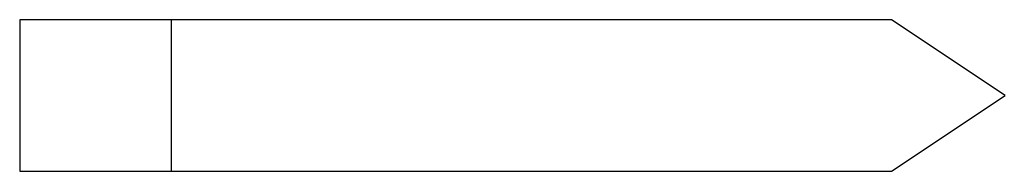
# Model space of a CAD drawing. Header units: metres. Extents: x -1.62 to 0, y -0.12 to 0.12.
import ezdxf
from ezdxf.enums import TextEntityAlignment as Align

# ---------------------------------------------------------------- set-up
doc = ezdxf.new("R2010")
doc.units = ezdxf.units.M

# ---------------------------------------------------------------- blocks, each defined once
blk = doc.blocks.new('mis007')
blk.add_line((-1.375, -0.125), (-1.375, 0.125))
blk.add_lwpolyline([(-0.1875, -0.125), (0, 0), (-0.1875, 0.125), (-1.625, 0.125), (-1.625, -0.125)], close=True)
for tag, p in [('#', (-1.5, -0.046875)), ('DWG.NUMBER', (-0.6875, -0.046875))]:
    blk.add_attdef(tag, text='', height=0.09375).set_placement(p, align=Align.CENTER)

msp = doc.modelspace()

# ---------------------------------------------------------------- block references
msp.add_blockref('mis007', (0, 0))

doc.saveas('drawing.dxf')
